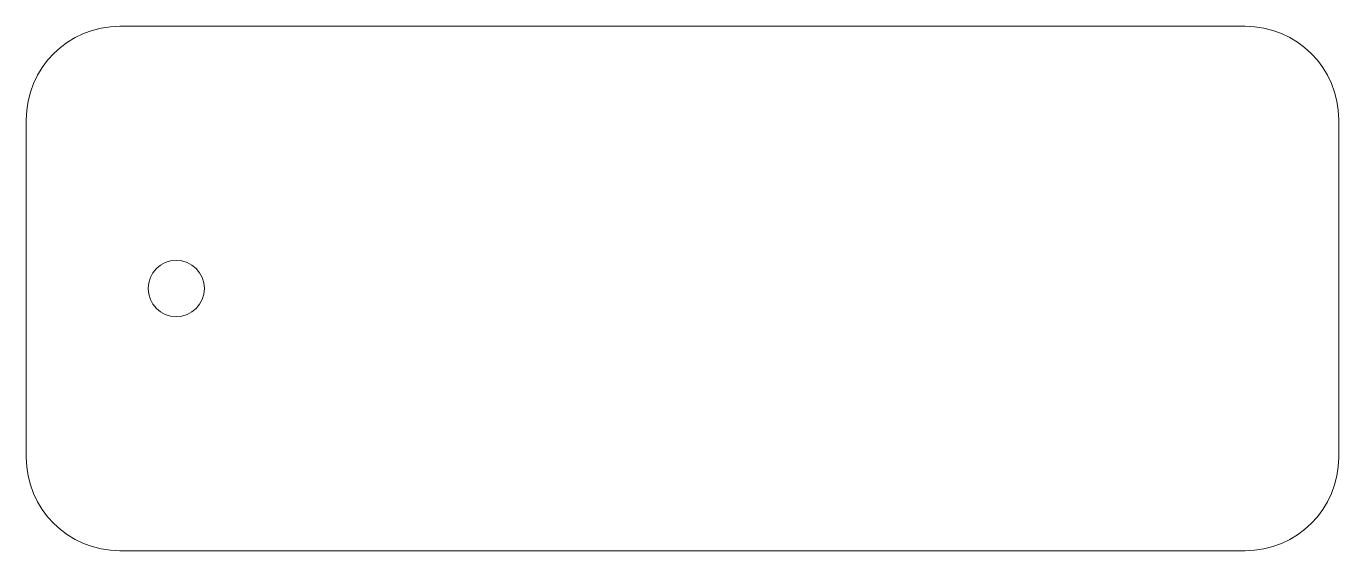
# Model space of a CAD drawing. Header units: millimetres. Extents: x 0 to 70, y -28 to 0.
import ezdxf

# ---------------------------------------------------------------- set-up
doc = ezdxf.new("R2010")
doc.units = ezdxf.units.MM

msp = doc.modelspace()

# ---------------------------------------------------------------- linework, layer by layer
at = {"color": 7, "linetype": 'Continuous', "lineweight": 15}
for p, q in [((5, 0), (65, 0)), ((0, -23), (0, -5)), ((70, -5), (70, -23)), ((65, -28), (5, -28))]:
    msp.add_line(p, q, dxfattribs=at)
msp.add_circle((8, -14), 1.5, dxfattribs=at)
for centre, start, end in [((5, -5), 90, 180), ((65, -5), 0, 90), ((5, -23), 180, 270), ((65, -23), 270, 0)]:
    msp.add_arc(centre, 5, start, end, dxfattribs=at)

doc.saveas('drawing.dxf')
